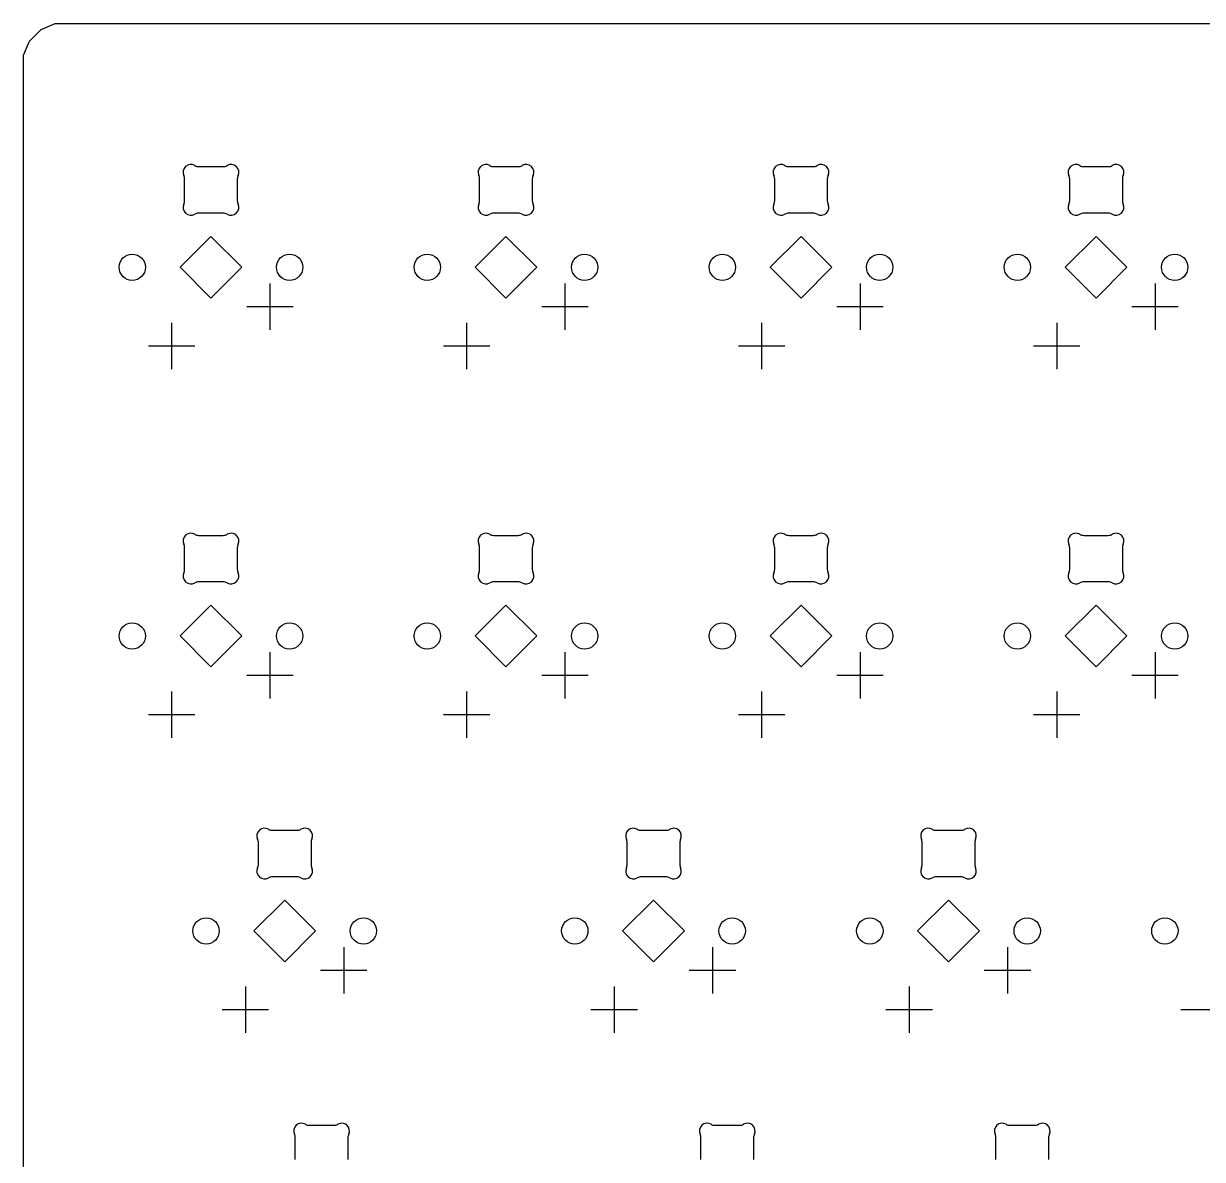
# Model space of a CAD drawing. Extents: x 44 to 356, y -203 to -54.
# Drawn here: x 46 to 122.1, y -127.9 to -54.5 of the extents above; entities that cross this region are included whole.
import ezdxf

# ---------------------------------------------------------------- set-up
doc = ezdxf.new("R2010")
doc.units = 0
doc.layers.add('BLACK', color=7, linetype='CONTINUOUS')

msp = doc.modelspace()

# ---------------------------------------------------------------- linework, layer by layer
at = {"layer": 'BLACK', "linetype": 'CONTINUOUS'}
for p, q in [((47.102798, -54.880602), (48.021653, -54.5)), ((48.021653, -54.5), (353.878347, -54.5)), ((46.355602, -55.627798), (47.102798, -54.880602)), ((45.975, -56.546653), (46.355602, -55.627798)), ((45.975, -180.303347), (45.975, -56.546653)), ((57.280548, -63.737501), (58.869452, -63.737501)), ((76.330548, -63.737501), (77.919452, -63.737501)), ((95.380548, -63.737501), (96.969452, -63.737501)), ((114.430548, -63.737501), (116.019452, -63.737501)), ((56.375001, -65.940343), (56.375001, -64.534659)), ((59.774999, -64.534659), (59.774999, -65.940343)), ((75.425001, -65.940343), (75.425001, -64.534659)), ((78.824999, -64.534659), (78.824999, -65.940343)), ((94.475001, -65.940343), (94.475001, -64.534659)), ((97.874999, -64.534659), (97.874999, -65.940343)), ((113.525001, -65.940343), (113.525001, -64.534659)), ((116.924999, -64.534659), (116.924999, -65.940343)), ((58.869452, -66.7375), (57.280547, -66.7375)), ((77.919452, -66.7375), (76.330547, -66.7375)), ((96.969452, -66.7375), (95.380547, -66.7375)), ((116.019452, -66.7375), (114.430547, -66.7375)), ((58.075, -68.2436), (56.0811, -70.2375)), ((60.0689, -70.2375), (58.075, -68.2436)), ((77.125, -68.2436), (75.1311, -70.2375)), ((79.1189, -70.2375), (77.125, -68.2436)), ((96.175, -68.2436), (94.1811, -70.2375)), ((98.1689, -70.2375), (96.175, -68.2436)), ((115.225, -68.2436), (113.2311, -70.2375)), ((117.2189, -70.2375), (115.225, -68.2436)), ((56.0811, -70.2375), (58.075, -72.2314)), ((58.075, -72.2314), (60.0689, -70.2375)), ((75.1311, -70.2375), (77.125, -72.2314)), ((77.125, -72.2314), (79.1189, -70.2375)), ((94.1811, -70.2375), (96.175, -72.2314)), ((96.175, -72.2314), (98.1689, -70.2375)), ((113.2311, -70.2375), (115.225, -72.2314)), ((115.225, -72.2314), (117.2189, -70.2375)), ((61.885, -71.2775), (61.885, -74.2775)), ((80.935, -71.2775), (80.935, -74.2775)), ((99.985, -71.2775), (99.985, -74.2775)), ((119.035, -71.2775), (119.035, -74.2775)), ((60.385, -72.7775), (63.385, -72.7775)), ((79.435, -72.7775), (82.435, -72.7775)), ((98.485, -72.7775), (101.485, -72.7775)), ((117.535, -72.7775), (120.535, -72.7775)), ((55.535, -73.8175), (55.535, -76.8175)), ((74.585, -73.8175), (74.585, -76.8175)), ((93.635, -73.8175), (93.635, -76.8175)), ((112.685, -73.8175), (112.685, -76.8175)), ((54.035, -75.3175), (57.035, -75.3175)), ((73.085, -75.3175), (76.085, -75.3175)), ((92.135, -75.3175), (95.135, -75.3175)), ((111.185, -75.3175), (114.185, -75.3175)), ((57.280548, -87.550001), (58.869452, -87.550001)), ((76.330548, -87.550001), (77.919452, -87.550001)), ((95.380548, -87.550001), (96.969452, -87.550001)), ((114.430548, -87.550001), (116.019452, -87.550001)), ((56.375001, -89.752843), (56.375001, -88.347159)), ((59.774999, -88.347159), (59.774999, -89.752843)), ((75.425001, -89.752843), (75.425001, -88.347159)), ((78.824999, -88.347159), (78.824999, -89.752843)), ((94.475001, -89.752843), (94.475001, -88.347159)), ((97.874999, -88.347159), (97.874999, -89.752843)), ((113.525001, -89.752843), (113.525001, -88.347159)), ((116.924999, -88.347159), (116.924999, -89.752843)), ((58.869452, -90.55), (57.280547, -90.55)), ((77.919452, -90.55), (76.330547, -90.55)), ((96.969452, -90.55), (95.380547, -90.55)), ((116.019452, -90.55), (114.430547, -90.55)), ((58.075, -92.0561), (56.0811, -94.05)), ((60.0689, -94.05), (58.075, -92.0561)), ((77.125, -92.0561), (75.1311, -94.05)), ((79.1189, -94.05), (77.125, -92.0561)), ((96.175, -92.0561), (94.1811, -94.05)), ((98.1689, -94.05), (96.175, -92.0561)), ((115.225, -92.0561), (113.2311, -94.05)), ((117.2189, -94.05), (115.225, -92.0561)), ((56.0811, -94.05), (58.075, -96.0439)), ((58.075, -96.0439), (60.0689, -94.05)), ((75.1311, -94.05), (77.125, -96.0439)), ((77.125, -96.0439), (79.1189, -94.05)), ((94.1811, -94.05), (96.175, -96.0439)), ((96.175, -96.0439), (98.1689, -94.05)), ((113.2311, -94.05), (115.225, -96.0439)), ((115.225, -96.0439), (117.2189, -94.05)), ((61.885, -95.09), (61.885, -98.09)), ((80.935, -95.09), (80.935, -98.09)), ((99.985, -95.09), (99.985, -98.09)), ((119.035, -95.09), (119.035, -98.09)), ((60.385, -96.59), (63.385, -96.59)), ((79.435, -96.59), (82.435, -96.59)), ((98.485, -96.59), (101.485, -96.59)), ((117.535, -96.59), (120.535, -96.59)), ((55.535, -97.63), (55.535, -100.63)), ((74.585, -97.63), (74.585, -100.63)), ((93.635, -97.63), (93.635, -100.63)), ((112.685, -97.63), (112.685, -100.63)), ((54.035, -99.13), (57.035, -99.13)), ((73.085, -99.13), (76.085, -99.13)), ((92.135, -99.13), (95.135, -99.13)), ((111.185, -99.13), (114.185, -99.13)), ((62.043048, -106.600001), (63.631952, -106.600001)), ((85.855548, -106.600001), (87.444452, -106.600001)), ((104.905548, -106.600001), (106.494452, -106.600001)), ((61.137501, -108.802843), (61.137501, -107.397159)), ((64.537499, -107.397159), (64.537499, -108.802843)), ((84.950001, -108.802843), (84.950001, -107.397159)), ((88.349999, -107.397159), (88.349999, -108.802843)), ((104.000001, -108.802843), (104.000001, -107.397159)), ((107.399999, -107.397159), (107.399999, -108.802843)), ((63.631952, -109.6), (62.043047, -109.6)), ((87.444452, -109.6), (85.855547, -109.6)), ((106.494452, -109.6), (104.905547, -109.6)), ((62.8375, -111.1061), (60.8436, -113.1)), ((64.8314, -113.1), (62.8375, -111.1061)), ((86.65, -111.1061), (84.6561, -113.1)), ((88.6439, -113.1), (86.65, -111.1061)), ((105.7, -111.1061), (103.7061, -113.1)), ((107.6939, -113.1), (105.7, -111.1061)), ((60.8436, -113.1), (62.8375, -115.0939)), ((62.8375, -115.0939), (64.8314, -113.1)), ((84.6561, -113.1), (86.65, -115.0939)), ((86.65, -115.0939), (88.6439, -113.1)), ((103.7061, -113.1), (105.7, -115.0939)), ((105.7, -115.0939), (107.6939, -113.1)), ((66.6475, -114.14), (66.6475, -117.14)), ((90.46, -114.14), (90.46, -117.14)), ((109.51, -114.14), (109.51, -117.14)), ((65.1475, -115.64), (68.1475, -115.64)), ((88.96, -115.64), (91.96, -115.64)), ((108.01, -115.64), (111.01, -115.64)), ((60.2975, -116.68), (60.2975, -119.68)), ((84.11, -116.68), (84.11, -119.68)), ((103.16, -116.68), (103.16, -119.68)), ((58.7975, -118.18), (61.7975, -118.18)), ((82.61, -118.18), (85.61, -118.18)), ((101.66, -118.18), (104.66, -118.18)), ((120.71, -118.18), (123.71, -118.18)), ((64.424298, -125.650001), (66.013202, -125.650001)), ((90.618048, -125.650001), (92.206952, -125.650001)), ((109.668048, -125.650001), (111.256952, -125.650001)), ((63.518751, -127.852843), (63.518751, -126.447159)), ((66.918749, -126.447159), (66.918749, -127.852843)), ((89.712501, -127.852843), (89.712501, -126.447159)), ((93.112499, -126.447159), (93.112499, -127.852843)), ((108.762501, -127.852843), (108.762501, -126.447159)), ((112.162499, -126.447159), (112.162499, -127.852843))]:
    msp.add_line(p, q, dxfattribs=at)
at = {"layer": 'BLACK'}
for centre in [(52.995, -70.2375), (63.155, -70.2375), (72.045, -70.2375), (82.205, -70.2375), (91.095, -70.2375), (101.255, -70.2375), (110.145, -70.2375), (120.305, -70.2375), (52.995, -94.05), (63.155, -94.05), (72.045, -94.05), (82.205, -94.05), (91.095, -94.05), (101.255, -94.05), (110.145, -94.05), (120.305, -94.05), (57.7575, -113.1), (67.9175, -113.1), (81.57, -113.1), (91.73, -113.1), (100.62, -113.1), (110.78, -113.1), (119.67, -113.1)]:
    msp.add_circle(centre, 0.8509, dxfattribs=at)
for centre, radius, start, end in [((56.77603, -64.100902), 0.5, -300.2993953, -154.29357192), ((57.28055, -63.237492), 0.500009, -120.29901505, -90.00022918), ((58.86945, -63.23749), 0.50001, -89.99977082, -59.70119951), ((59.37397, -64.1009), 0.499996, -25.70653133, 120.29962656), ((75.82603, -64.100902), 0.5, -300.2993953, -154.29357192), ((76.33055, -63.237492), 0.500009, -120.29901505, -90.00022918), ((77.91945, -63.23749), 0.50001, -89.99977082, -59.70119951), ((78.42397, -64.1009), 0.499996, -25.70653133, 120.29962656), ((94.87603, -64.100902), 0.5, -300.2993953, -154.29357192), ((95.38055, -63.237492), 0.500009, -120.29901505, -90.00022918), ((96.96945, -63.23749), 0.50001, -89.99977082, -59.70119951), ((97.47397, -64.1009), 0.499996, -25.70653133, 120.29962656), ((113.92603, -64.100902), 0.5, -300.2993953, -154.29357192), ((114.43055, -63.237492), 0.500009, -120.29901505, -90.00022918), ((116.01945, -63.23749), 0.50001, -89.99977082, -59.70119951), ((116.52397, -64.1009), 0.499996, -25.70653133, 120.29962656), ((55.875011, -64.534657), 0.49999, -0.00022919, 25.70646243), ((60.27536, -64.53474), 0.500361, 154.30340137, 179.99061027), ((74.925011, -64.534657), 0.49999, -0.00022919, 25.70646243), ((79.32536, -64.53474), 0.500361, 154.30340137, 179.99061027), ((93.975011, -64.534657), 0.49999, -0.00022919, 25.70646243), ((98.37536, -64.53474), 0.500361, 154.30340137, 179.99061027), ((113.025011, -64.534657), 0.49999, -0.00022919, 25.70646243), ((117.42536, -64.53474), 0.500361, 154.30340137, 179.99061027), ((56.77603, -66.374099), 0.499999, -205.70622158, -59.7006047), ((55.875011, -65.940345), 0.49999, -25.70646243, 0.00011459), ((59.37397, -66.3741), 0.499999, -120.2993953, 25.70632483), ((60.275, -65.9404), 0.499976, -180.00653171, -154.29976339), ((75.82603, -66.374099), 0.499999, -205.70622158, -59.7006047), ((74.925011, -65.940345), 0.49999, -25.70646243, 0.00011459), ((78.42397, -66.3741), 0.499999, -120.2993953, 25.70632483), ((79.325, -65.9404), 0.499976, -180.00653171, -154.29976339), ((94.87603, -66.374099), 0.499999, -205.70622158, -59.7006047), ((93.975011, -65.940345), 0.49999, -25.70646243, 0.00011459), ((97.47397, -66.3741), 0.499999, -120.2993953, 25.70632483), ((98.375, -65.9404), 0.499976, -180.00653171, -154.29976339), ((113.92603, -66.374099), 0.499999, -205.70622158, -59.7006047), ((113.025011, -65.940345), 0.49999, -25.70646243, 0.00011459), ((116.52397, -66.3741), 0.499999, -120.2993953, 25.70632483), ((117.425, -65.9404), 0.499976, -180.00653171, -154.29976339), ((57.28055, -67.237509), 0.500009, 90.00034377, 120.29901505), ((58.86945, -67.23751), 0.500009, 59.70098495, 89.99965623), ((76.33055, -67.237509), 0.500009, 90.00034377, 120.29901505), ((77.91945, -67.23751), 0.500009, 59.70098495, 89.99965623), ((95.38055, -67.237509), 0.500009, 90.00034377, 120.29901505), ((96.96945, -67.23751), 0.500009, 59.70098495, 89.99965623), ((114.43055, -67.237509), 0.500009, 90.00034377, 120.29901505), ((116.01945, -67.23751), 0.500009, 59.70098495, 89.99965623), ((56.77603, -87.913402), 0.5, -300.2993953, -154.29357192), ((57.28055, -87.049992), 0.500009, -120.29901505, -90.00022918), ((58.86945, -87.04999), 0.50001, -89.99977082, -59.70119951), ((59.37397, -87.9134), 0.499996, -25.70653133, 120.29962656), ((75.82603, -87.913402), 0.5, -300.2993953, -154.29357192), ((76.33055, -87.049992), 0.500009, -120.29901505, -90.00022918), ((77.91945, -87.04999), 0.50001, -89.99977082, -59.70119951), ((78.42397, -87.9134), 0.499996, -25.70653133, 120.29962656), ((94.87603, -87.913402), 0.5, -300.2993953, -154.29357192), ((95.38055, -87.049992), 0.500009, -120.29901505, -90.00022918), ((96.96945, -87.04999), 0.50001, -89.99977082, -59.70119951), ((97.47397, -87.9134), 0.499996, -25.70653133, 120.29962656), ((113.92603, -87.913402), 0.5, -300.2993953, -154.29357192), ((114.43055, -87.049992), 0.500009, -120.29901505, -90.00022918), ((116.01945, -87.04999), 0.50001, -89.99977082, -59.70119951), ((116.52397, -87.9134), 0.499996, -25.70653133, 120.29962656), ((55.875011, -88.347157), 0.49999, -0.00022919, 25.70646243), ((60.27536, -88.34724), 0.500361, 154.30340137, 179.99061027), ((74.925011, -88.347157), 0.49999, -0.00022919, 25.70646243), ((79.32536, -88.34724), 0.500361, 154.30340137, 179.99061027), ((93.975011, -88.347157), 0.49999, -0.00022919, 25.70646243), ((98.37536, -88.34724), 0.500361, 154.30340137, 179.99061027), ((113.025011, -88.347157), 0.49999, -0.00022919, 25.70646243), ((117.42536, -88.34724), 0.500361, 154.30340137, 179.99061027), ((55.875011, -89.752845), 0.49999, -25.70646243, 0.00011459), ((60.275, -89.7529), 0.499976, -180.00653171, -154.29976339), ((74.925011, -89.752845), 0.49999, -25.70646243, 0.00011459), ((79.325, -89.7529), 0.499976, -180.00653171, -154.29976339), ((93.975011, -89.752845), 0.49999, -25.70646243, 0.00011459), ((98.375, -89.7529), 0.499976, -180.00653171, -154.29976339), ((113.025011, -89.752845), 0.49999, -25.70646243, 0.00011459), ((117.425, -89.7529), 0.499976, -180.00653171, -154.29976339), ((56.77603, -90.186599), 0.499999, -205.70622158, -59.7006047), ((57.28055, -91.050009), 0.500009, 90.00034377, 120.29901505), ((58.86945, -91.05001), 0.500009, 59.70098495, 89.99965623), ((59.37397, -90.1866), 0.499999, -120.2993953, 25.70632483), ((75.82603, -90.186599), 0.499999, -205.70622158, -59.7006047), ((76.33055, -91.050009), 0.500009, 90.00034377, 120.29901505), ((77.91945, -91.05001), 0.500009, 59.70098495, 89.99965623), ((78.42397, -90.1866), 0.499999, -120.2993953, 25.70632483), ((94.87603, -90.186599), 0.499999, -205.70622158, -59.7006047), ((95.38055, -91.050009), 0.500009, 90.00034377, 120.29901505), ((96.96945, -91.05001), 0.500009, 59.70098495, 89.99965623), ((97.47397, -90.1866), 0.499999, -120.2993953, 25.70632483), ((113.92603, -90.186599), 0.499999, -205.70622158, -59.7006047), ((114.43055, -91.050009), 0.500009, 90.00034377, 120.29901505), ((116.01945, -91.05001), 0.500009, 59.70098495, 89.99965623), ((116.52397, -90.1866), 0.499999, -120.2993953, 25.70632483), ((61.53853, -106.963402), 0.5, -300.2993953, -154.29357192), ((62.04305, -106.099992), 0.500009, -120.29901505, -90.00022918), ((63.63195, -106.09999), 0.50001, -89.99977082, -59.70119951), ((64.13647, -106.9634), 0.499996, -25.70653133, 120.29962656), ((85.35103, -106.963402), 0.5, -300.2993953, -154.29357192), ((85.85555, -106.099992), 0.500009, -120.29901505, -90.00022918), ((87.44445, -106.09999), 0.50001, -89.99977082, -59.70119951), ((87.94897, -106.9634), 0.499996, -25.70653133, 120.29962656), ((104.40103, -106.963402), 0.5, -300.2993953, -154.29357192), ((104.90555, -106.099992), 0.500009, -120.29901505, -90.00022918), ((106.49445, -106.09999), 0.50001, -89.99977082, -59.70119951), ((106.99897, -106.9634), 0.499996, -25.70653133, 120.29962656), ((60.637511, -107.397157), 0.49999, -0.00022919, 25.70646243), ((65.03786, -107.39724), 0.500361, 154.30340137, 179.99061027), ((84.450011, -107.397157), 0.49999, -0.00022919, 25.70646243), ((88.85036, -107.39724), 0.500361, 154.30340137, 179.99061027), ((103.500011, -107.397157), 0.49999, -0.00022919, 25.70646243), ((107.90036, -107.39724), 0.500361, 154.30340137, 179.99061027), ((60.637511, -108.802845), 0.49999, -25.70646243, 0.00011459), ((65.0375, -108.8029), 0.499976, -180.00653171, -154.29976339), ((84.450011, -108.802845), 0.49999, -25.70646243, 0.00011459), ((88.85, -108.8029), 0.499976, -180.00653171, -154.29976339), ((103.500011, -108.802845), 0.49999, -25.70646243, 0.00011459), ((107.9, -108.8029), 0.499976, -180.00653171, -154.29976339), ((61.53853, -109.236599), 0.499999, -205.70622158, -59.7006047), ((62.04305, -110.100009), 0.500009, 90.00034377, 120.29901505), ((63.63195, -110.10001), 0.500009, 59.70098495, 89.99965623), ((64.13647, -109.2366), 0.499999, -120.2993953, 25.70632483), ((85.35103, -109.236599), 0.499999, -205.70622158, -59.7006047), ((85.85555, -110.100009), 0.500009, 90.00034377, 120.29901505), ((87.44445, -110.10001), 0.500009, 59.70098495, 89.99965623), ((87.94897, -109.2366), 0.499999, -120.2993953, 25.70632483), ((104.40103, -109.236599), 0.499999, -205.70622158, -59.7006047), ((104.90555, -110.100009), 0.500009, 90.00034377, 120.29901505), ((106.49445, -110.10001), 0.500009, 59.70098495, 89.99965623), ((106.99897, -109.2366), 0.499999, -120.2993953, 25.70632483), ((63.91978, -126.013402), 0.5, -300.2993953, -154.29357192), ((64.4243, -125.149992), 0.500009, -120.29901505, -90.00022918), ((66.0132, -125.14999), 0.50001, -89.99977082, -59.70119951), ((66.51772, -126.0134), 0.499996, -25.70653133, 120.29962656), ((90.11353, -126.013402), 0.5, -300.2993953, -154.29357192), ((90.61805, -125.149992), 0.500009, -120.29901505, -90.00022918), ((92.20695, -125.14999), 0.50001, -89.99977082, -59.70119951), ((92.71147, -126.0134), 0.499996, -25.70653133, 120.29962656), ((109.16353, -126.013402), 0.5, -300.2993953, -154.29357192), ((109.66805, -125.149992), 0.500009, -120.29901505, -90.00022918), ((111.25695, -125.14999), 0.50001, -89.99977082, -59.70119951), ((111.76147, -126.0134), 0.499996, -25.70653133, 120.29962656), ((63.018761, -126.447157), 0.49999, -0.00022919, 25.70646243), ((67.41911, -126.44724), 0.500361, 154.30340137, 179.99061027), ((89.212511, -126.447157), 0.49999, -0.00022919, 25.70646243), ((93.61286, -126.44724), 0.500361, 154.30340137, 179.99061027), ((108.262511, -126.447157), 0.49999, -0.00022919, 25.70646243), ((112.66286, -126.44724), 0.500361, 154.30340137, 179.99061027)]:
    msp.add_arc(centre, radius, start, end, dxfattribs=at)

doc.saveas('drawing.dxf')
